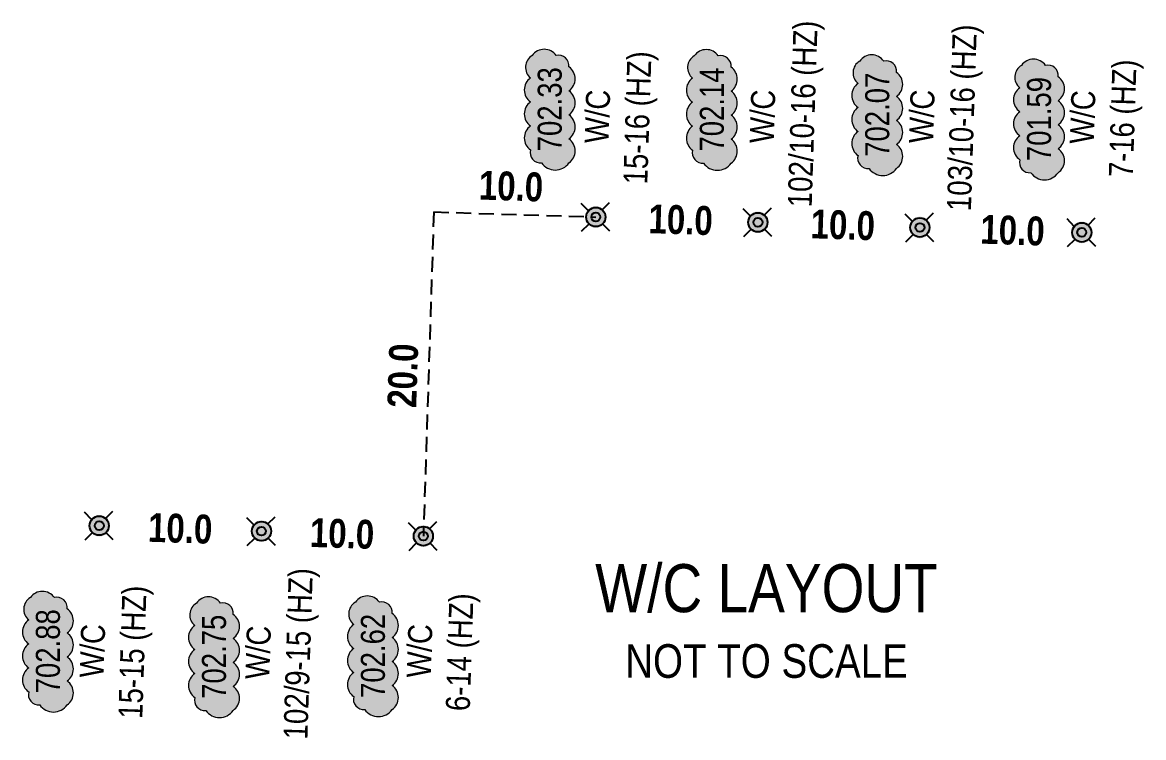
# Model space of a CAD drawing. Extents: x 353684 to 362846, y 6089656 to 6096169.
# Drawn here: x 359550.6 to 360017.2, y 6095559.6 to 6095857.4 of the extents above; entities that cross this region are included whole.
import ezdxf
from ezdxf.enums import TextEntityAlignment as Align

# ---------------------------------------------------------------- set-up
doc = ezdxf.new("R2010")
doc.units = 0
doc.header["$LTSCALE"] = 5
doc.linetypes.add('foc-TRAV', pattern=[1.875, 1.25, -0.625])
doc.layers.add('C-AR-T', color=13, linetype='Continuous', lineweight=9)
for name, color, linetype in [('DETAIL-T', 7, 'Continuous'), ('L-BD', 7, 'Continuous'), ('L-MON', 1, 'Continuous'), ('P-ELEVATION', 7, 'Continuous'), ('P-TRAV', 4, 'foc-TRAV')]:
    doc.layers.add(name, color=color, linetype=linetype)
doc.styles.add('80', font='ARIALN.TTF', dxfattribs={"height": 10})
doc.styles.add('80CG', font='ARIALN.TTF', dxfattribs={"height": 10})
doc.styles.add('80L', font='ARIALN.TTF', dxfattribs={"height": 10})
doc.styles.add('BOLD', font='ARIALNB.TTF')

# ---------------------------------------------------------------- blocks, each defined once
blk = doc.blocks.new('WC')
at = {"layer": 'L-MON'}
h = blk.add_hatch(color=255, dxfattribs=at)
h.dxf.hatch_style = 1
edge = h.paths.add_edge_path()
edge.add_arc((0, 0), 0.9, 0, 360)
at = {"layer": 'L-MON', "color": 240, "flags": 128}
for points in [[(-0.622, 0.503), (-1.232, 1.12)], [(0.52, 0.608), (1.126, 1.206)], [(-1.179, -1.185), (-0.559, -0.572)], [(1.159, -1.185), (0.557, -0.574)]]:
    blk.add_lwpolyline(points, dxfattribs=at)
at = {"layer": 'L-MON', "color": 240}
for radius in [0.8, 0.373]:
    blk.add_circle((0, 0), radius, dxfattribs=at)
blk = doc.blocks.new('wa')
at = {"layer": 'P-ELEVATION'}
h = blk.add_hatch(color=111, dxfattribs=at)
h.dxf.hatch_style = 1
edge = h.paths.add_edge_path()
edge.add_arc((-17.35, -4.5), 6.1, 215, 325)
edge.add_arc((-7.35, -4.5), 6.1, 215, 325)
edge.add_arc((2.65, -4.5), 6.1, 215, 325)
edge.add_arc((12.65, -4.5), 6.1, 215, 325)
edge.add_arc((18.14, -3.7), 4.32, 263.4336, 373.4336)
edge.add_arc((18.85, 2.3), 6.1, 305, 415)
edge.add_arc((17.45, 4.39), 5.69, 30.6955, 140.6955)
edge.add_arc((8.05, 4.5), 6.1, 35, 145)
edge.add_arc((-1.95, 4.5), 6.1, 35, 145)
edge.add_arc((-11.95, 4.5), 6.1, 35, 145)
edge.add_arc((-18.04, 3.81), 4.33, 75.4261, 185.4261)
edge.add_arc((-18.36, -2.3), 6.96, 125, 235)
at = {"color": 240, "flags": 128}
blk.add_lwpolyline([(-22.35, -8, 0.520567), (-12.35, -8, 0.520567), (-2.35, -8, 0.520567), (7.65, -8, 0.520567), (17.65, -8, 0.520567), (22.35, -2.7, 0.520567), (22.35, 7.3, 0.520567), (13.05, 8, 0.520567), (3.05, 8, 0.520567), (-6.95, 8, 0.520567), (-16.95, 8, 0.520567), (-22.35, 3.4, 0.520567)], format="xyb", close=True, dxfattribs=at)
at = {"layer": 'P-ELEVATION', "color": 240, "flags": 128}
blk.add_lwpolyline([(0, 0, 12.5, 0, 0), (-12.42, -6.43, 0, 0, 0)], format="xyseb", dxfattribs=at)
at = {"layer": 'P-ELEVATION', "color": 240, "style": '80'}
blk.add_attdef('ELEVATION', text='', height=10, dxfattribs=at).set_placement((0, 0), align=Align.MIDDLE_CENTER)

msp = doc.modelspace()

# ---------------------------------------------------------------- linework, layer by layer
at = {"layer": 'P-TRAV'}
for p, q in [((359721.838, 6095778.545), (359717.5, 6095643.525)), ((359721.837, 6095778.512), (359789.266, 6095776.378))]:
    msp.add_line(p, q, dxfattribs=at)

# ---------------------------------------------------------------- block references
at = {"layer": 'C-AR-T', "xscale": 0.99974061, "yscale": 0.99974061, "zscale": 0.99974061, "rotation": 90}
for p, values in [((359770.086, 6095821.257), {'ELEVATION': '702.33'}), ((359837.543, 6095821.156), {'ELEVATION': '702.14'}), ((359906.372, 6095818.962), {'ELEVATION': '702.07'}), ((359973.696, 6095817.173), {'ELEVATION': '701.59'}), ((359561.246, 6095595.586), {'ELEVATION': '702.88'}), ((359630.361, 6095593.298), {'ELEVATION': '702.75'}), ((359696.498, 6095593.67), {'ELEVATION': '702.62'})]:
    msp.add_blockref('wa', p, dxfattribs=at).add_auto_attribs(values)
at = {"layer": 'L-MON', "xscale": 4.998703049999994, "yscale": 4.998703049999994, "zscale": 4.998703049999994}
for p in [(359789.266, 6095776.378), (359856.712, 6095774.185), (359924.125, 6095772.031), (359991.51, 6095769.979), (359582.602, 6095647.858), (359650.129, 6095645.59), (359717.5, 6095643.525)]:
    msp.add_blockref('WC', p, dxfattribs=at)

# ---------------------------------------------------------------- texts
at = {"layer": 'DETAIL-T', "color": 3, "insert": (359860.298, 6095608.097), "char_height": 19.99818, "width": 142.32895, "attachment_point": 5, "style": '80CG'}
msp.add_mtext('W/C LAYOUT\\P{\\H0.7x;NOT TO SCALE}', dxfattribs=at)
at = {"layer": 'L-BD', "color": 3, "style": 'BOLD'}
for s, rotation, p in [('10.0', 358.16006, (359753.983, 6095789.25)), ('10.0', 358.16006, (359824.575, 6095775.261)), ('10.0', 358.16006, (359892.064, 6095773.126)), ('10.0', 358.16006, (359962.695, 6095770.891)), ('20.0', 88.16006, (359708.931, 6095710.35)), ('10.0', 358.16006, (359616.32, 6095646.775)), ('10.0', 358.16006, (359683.674, 6095644.612))]:
    msp.add_text(s, height=11.9969, rotation=rotation, dxfattribs=at).set_placement(p, align=Align.MIDDLE_CENTER)
at = {"layer": 'L-BD', "attachment_point": 2, "rotation": 88.16006, "style": '80L'}
for s, insert, char_height, width in [('W/C\\P 102/10-16 (HZ)', (359853.628, 6095818.412), 10.00163, 80.27682), ('W/C \\P103/10-16 (HZ)', (359919.941, 6095818.412), 10.00163, 99.35907), ('W/C \\P15-16 (HZ)', (359784.905, 6095818.412), 10.0016, 91.95074), ('W/C\\P7-16 (HZ)', (359986.852, 6095818.165), 10.0016, 105.37315), ('W/C \\P102/9-15 (HZ)', (359643.719, 6095595.266), 10.00163, 96.17301), ('W/C \\P15-15 (HZ)', (359574.751, 6095595.921), 10.0016, 77.05665), ('W/C \\P6-14 (HZ)', (359710.914, 6095595.92), 10.0016, 77.05665)]:
    msp.add_mtext(s, dxfattribs=dict(at, insert=insert, char_height=char_height, width=width))

doc.saveas('drawing.dxf')
